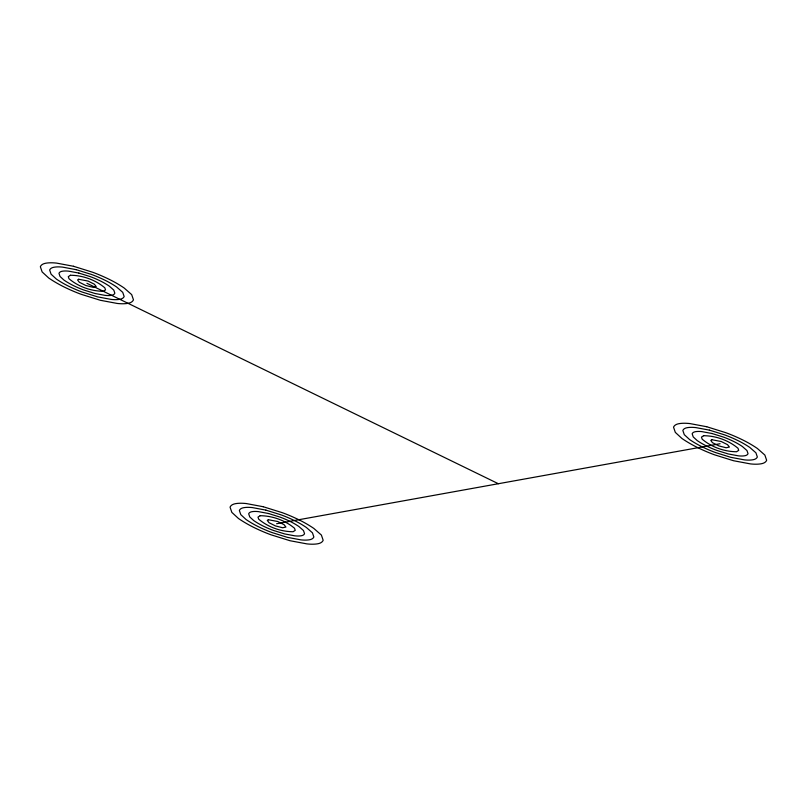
<?xml version="1.0" encoding="UTF-8"?>
<svg xmlns="http://www.w3.org/2000/svg" width="807" height="807" viewBox="0 0 807 807"><rect width="100%" height="100%" fill="white"/><g stroke="black" fill="none" stroke-linecap="round" stroke-linejoin="round"><path stroke-width="1.21" d="M276.609 523.723L720.096 443.729M86.904 283.277L498.353 483.726M70.451 275.258L68.282 276.65L68.999 278.738C78.37 286.667 91.09 291.206 103.367 291.287L105.525 289.895L104.819 287.806C95.408 279.888 82.728 275.328 70.451 275.258M78.672 279.262L77.593 279.958L79.288 282.228L85.774 285.486L92.966 287.302L96.215 286.586L94.338 284.205L88.034 281.058L78.672 279.262M260.157 515.713L257.988 517.105L258.704 519.194C268.075 527.112 280.796 531.662 293.072 531.742L295.231 530.35L294.525 528.262C285.113 520.344 272.443 515.784 260.157 515.713M268.388 519.718L267.299 520.414L268.993 522.684L275.48 525.942L282.672 527.758L285.92 527.042L284.054 524.661L277.749 521.514L268.388 519.718M703.633 435.709L701.475 437.112L702.181 439.19C711.562 447.118 724.283 451.658 736.549 451.749L738.718 450.346L738.002 448.268C728.6 440.35 715.92 435.78 703.633 435.709M711.865 439.714L710.785 440.42L712.47 442.69L718.966 445.938L726.149 447.764L729.407 447.038L727.531 444.657L721.226 441.52L711.865 439.714M73.487 266.27L56.611 263.112A64.56 21.335 28.5 0 0 45.757 263.223A41.218 13.628 28.5 0 0 40.35 266.724L42.135 271.929L48.793 278.072A43.77 14.465 28.5 0 0 64.731 287.272A64.56 21.335 28.5 0 0 81.245 294.323L100.32 300.275L117.197 303.442A64.56 21.335 28.5 0 0 128.051 303.321A41.218 13.628 28.5 0 0 133.458 299.821L131.682 294.616L124.086 287.948A41.218 13.628 28.5 0 0 109.076 279.272A64.56 21.335 28.5 0 0 92.573 272.221L73.487 266.27M76.171 269.669L62.674 267.137A51.648 17.068 28.5 0 0 53.988 267.238A32.976 10.895 28.5 0 0 49.661 270.032L51.083 274.198L56.419 279.111A35.014 11.57 28.5 0 0 69.17 286.475A51.648 17.068 28.5 0 0 82.375 292.114L97.637 296.875L111.134 299.407A51.648 17.068 28.5 0 0 119.819 299.306A32.976 10.895 28.5 0 0 124.147 296.512L122.725 292.346L116.652 287.01A32.976 10.895 28.5 0 0 104.648 280.069A51.648 17.068 28.5 0 0 91.433 274.43L76.171 269.669M78.854 273.069L68.726 271.172A38.736 12.801 28.5 0 0 62.22 271.243A24.735 8.171 28.5 0 0 58.972 273.341L60.041 276.468L64.035 280.15A26.258 8.675 28.5 0 0 73.598 285.678A38.736 12.801 28.5 0 0 83.504 289.905L94.954 293.476L105.081 295.372A38.736 12.801 28.5 0 0 111.588 295.301A24.735 8.171 28.5 0 0 114.836 293.203L113.767 290.076L109.217 286.071A24.735 8.171 28.5 0 0 100.209 280.876A38.736 12.801 28.5 0 0 90.303 276.64L78.854 273.069M706.68 426.721L689.803 423.564A64.56 21.335 28.5 0 0 678.949 423.685A41.218 13.628 28.5 0 0 673.542 427.175L675.318 432.381L681.986 438.524A43.77 14.465 28.5 0 0 697.924 447.724A64.56 21.335 28.5 0 0 714.427 454.775L733.513 460.726L750.389 463.894A64.56 21.335 28.5 0 0 761.243 463.773A41.218 13.628 28.5 0 0 766.65 460.272L764.865 455.067L757.279 448.399A41.218 13.628 28.5 0 0 742.269 439.724A64.56 21.335 28.5 0 0 725.755 432.673L706.68 426.721M709.363 430.121L695.866 427.599A51.648 17.068 28.5 0 0 687.181 427.69A32.976 10.895 28.5 0 0 682.853 430.484L684.275 434.65L689.602 439.563A35.014 11.57 28.5 0 0 702.352 446.927A51.648 17.068 28.5 0 0 715.567 452.566L730.829 457.327L744.326 459.859A51.648 17.068 28.5 0 0 753.012 459.758A32.976 10.895 28.5 0 0 757.339 456.964L755.917 452.808L749.844 447.461A32.976 10.895 28.5 0 0 737.83 440.531A51.648 17.068 28.5 0 0 724.625 434.882L709.363 430.121M712.046 433.52L701.919 431.624A38.736 12.801 28.5 0 0 695.412 431.695A24.735 8.171 28.5 0 0 692.164 433.793L693.233 436.92L697.228 440.602A26.258 8.675 28.5 0 0 706.791 446.13A38.736 12.801 28.5 0 0 716.697 450.356L728.146 453.927L738.274 455.824A38.736 12.801 28.5 0 0 744.78 455.753A24.735 8.171 28.5 0 0 748.028 453.655L746.959 450.538L742.4 446.533A24.735 8.171 28.5 0 0 733.402 441.328A38.736 12.801 28.5 0 0 723.496 437.091L712.046 433.52M263.203 506.725L246.317 503.558A64.56 21.335 28.5 0 0 235.473 503.679A41.218 13.628 28.5 0 0 230.056 507.179L231.841 512.384L238.499 518.518A43.77 14.465 28.5 0 0 254.437 527.728A64.56 21.335 28.5 0 0 270.95 534.779L290.026 540.73L306.902 543.888A64.56 21.335 28.5 0 0 317.756 543.777A41.218 13.628 28.5 0 0 323.163 540.276L321.388 535.071L313.792 528.393A41.218 13.628 28.5 0 0 298.792 519.728A64.56 21.335 28.5 0 0 282.279 512.677L263.203 506.725M265.876 510.125L252.379 507.593A51.648 17.068 28.5 0 0 243.694 507.694A32.976 10.895 28.5 0 0 239.366 510.488L240.799 514.654L246.125 519.567A35.014 11.57 28.5 0 0 258.876 526.931A51.648 17.068 28.5 0 0 272.08 532.57L287.342 537.331L300.85 539.863A51.648 17.068 28.5 0 0 309.525 539.762A32.976 10.895 28.5 0 0 313.852 536.968L312.43 532.802L306.357 527.465A32.976 10.895 28.5 0 0 294.353 520.525A51.648 17.068 28.5 0 0 281.139 514.886L265.876 510.125M268.56 513.524L258.442 511.628A38.736 12.801 28.5 0 0 251.925 511.699A24.735 8.171 28.5 0 0 248.677 513.797L249.746 516.924L253.751 520.606A26.258 8.675 28.5 0 0 263.304 526.124A38.736 12.801 28.5 0 0 273.21 530.36L284.659 533.931L294.787 535.828A38.736 12.801 28.5 0 0 301.304 535.757A24.735 8.171 28.5 0 0 304.542 533.659L303.472 530.532L298.923 526.527A24.735 8.171 28.5 0 0 289.915 521.322A38.736 12.801 28.5 0 0 280.009 517.095L268.56 513.524"/></g></svg>
